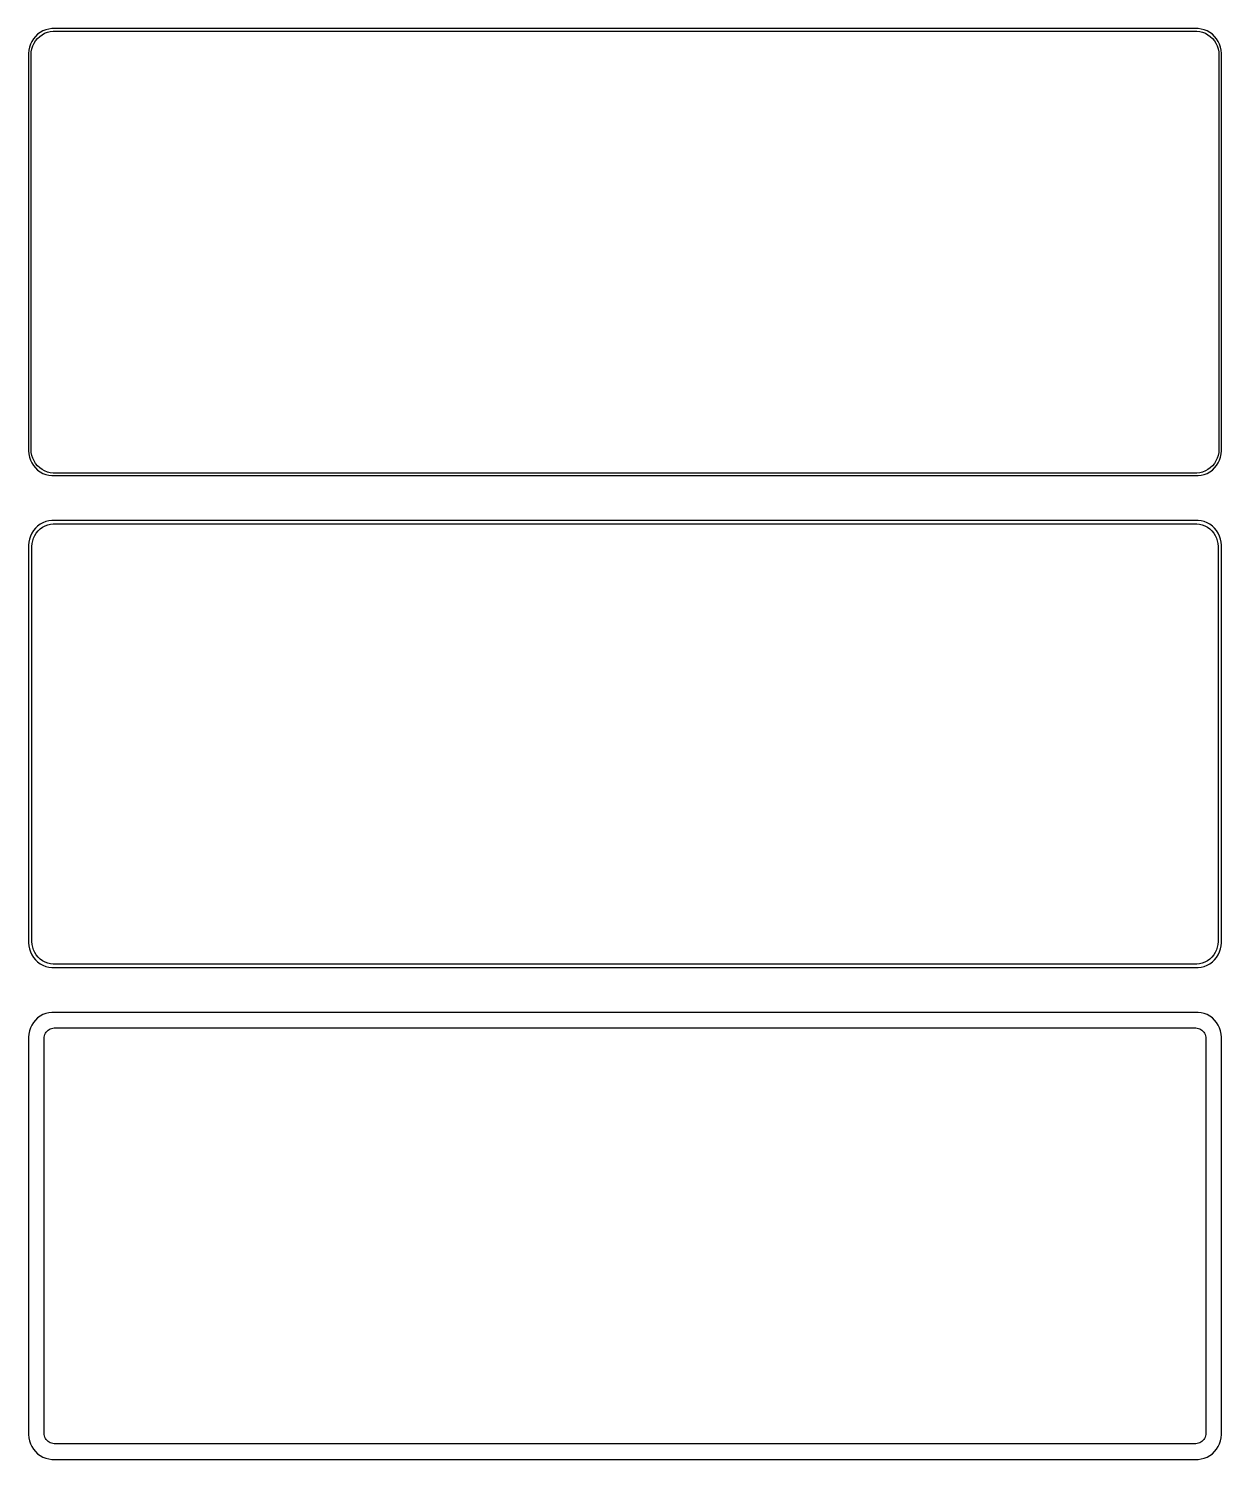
# Model space of a CAD drawing. Header units: metres. Extents: x -120 to 120, y 252 to 540.
import ezdxf

# ---------------------------------------------------------------- set-up
doc = ezdxf.new("R2010")
doc.units = ezdxf.units.M

msp = doc.modelspace()

# ---------------------------------------------------------------- linework, layer by layer
for p, q in [((-118.187, 538.853), (-118.645, 538.423)), ((-117.679, 539.222), (-118.187, 538.853)), ((-117.778, 538.41), (-117.295, 538.761)), ((-117.129, 539.524), (-117.679, 539.222)), ((-117.295, 538.761), (-116.772, 539.048)), ((-116.545, 539.755), (-117.129, 539.524)), ((-116.772, 539.048), (-116.218, 539.268)), ((-115.937, 539.911), (-116.545, 539.755)), ((-116.218, 539.268), (-115.64, 539.416)), ((-115.314, 539.99), (-115.937, 539.911)), ((-115.64, 539.416), (-115.048, 539.491)), ((115.314, 539.99), (-115.314, 539.99)), ((-115.048, 539.491), (115.048, 539.491)), ((115.048, 539.491), (115.64, 539.416)), ((115.937, 539.911), (115.314, 539.99)), ((115.64, 539.416), (116.218, 539.268)), ((116.545, 539.755), (115.937, 539.911)), ((116.218, 539.268), (116.772, 539.048)), ((117.129, 539.524), (116.545, 539.755)), ((116.772, 539.048), (117.295, 538.761)), ((117.679, 539.222), (117.129, 539.524)), ((117.295, 538.761), (117.778, 538.41)), ((118.187, 538.853), (117.679, 539.222)), ((118.645, 538.423), (118.187, 538.853)), ((-119.843, 536.243), (-119.961, 535.627)), ((-119.649, 536.841), (-119.843, 536.243)), ((-119.382, 537.409), (-119.649, 536.841)), ((-119.463, 535.345), (-119.351, 535.931)), ((-119.045, 537.939), (-119.382, 537.409)), ((-119.351, 535.931), (-119.166, 536.499)), ((-119.166, 536.499), (-118.912, 537.038)), ((-118.645, 538.423), (-119.045, 537.939)), ((-118.912, 537.038), (-118.593, 537.542)), ((-118.593, 537.542), (-118.213, 538.002)), ((-118.213, 538.002), (-117.778, 538.41)), ((117.778, 538.41), (118.213, 538.002)), ((118.213, 538.002), (118.593, 537.542)), ((118.593, 537.542), (118.912, 537.038)), ((119.045, 537.939), (118.645, 538.423)), ((118.912, 537.038), (119.166, 536.499)), ((119.382, 537.409), (119.045, 537.939)), ((119.166, 536.499), (119.351, 535.931)), ((119.351, 535.931), (119.463, 535.345)), ((119.649, 536.841), (119.382, 537.409)), ((119.843, 536.243), (119.649, 536.841)), ((119.961, 535.627), (119.843, 536.243)), ((-119.961, 535.627), (-120, 535)), ((-120, 535), (-120, 455)), ((-119.5, 534.75), (-119.463, 535.345)), ((-119.5, 455.25), (-119.5, 534.75)), ((119.463, 535.345), (119.5, 534.75)), ((119.5, 534.75), (119.5, 455.25)), ((120, 535), (119.961, 535.627)), ((120, 455), (120, 535)), ((-119.463, 454.655), (-119.5, 455.25)), ((119.5, 455.25), (119.463, 454.655)), ((-120, 455), (-119.961, 454.373)), ((-119.961, 454.373), (-119.843, 453.757)), ((-119.843, 453.757), (-119.649, 453.159)), ((-119.649, 453.159), (-119.382, 452.591)), ((-119.351, 454.069), (-119.463, 454.655)), ((-119.382, 452.591), (-119.045, 452.061)), ((-119.166, 453.501), (-119.351, 454.069)), ((-118.912, 452.962), (-119.166, 453.501)), ((-118.593, 452.458), (-118.912, 452.962)), ((-118.213, 451.998), (-118.593, 452.458)), ((118.593, 452.458), (118.213, 451.998)), ((118.912, 452.962), (118.593, 452.458)), ((119.166, 453.501), (118.912, 452.962)), ((119.045, 452.061), (119.382, 452.591)), ((119.351, 454.069), (119.166, 453.501)), ((119.463, 454.655), (119.351, 454.069)), ((119.382, 452.591), (119.649, 453.159)), ((119.649, 453.159), (119.843, 453.757)), ((119.843, 453.757), (119.961, 454.373)), ((119.961, 454.373), (120, 455)), ((-119.045, 452.061), (-118.645, 451.577)), ((-118.645, 451.577), (-118.187, 451.147)), ((-117.778, 451.59), (-118.213, 451.998)), ((-118.187, 451.147), (-117.679, 450.778)), ((-117.295, 451.239), (-117.778, 451.59)), ((-117.679, 450.778), (-117.129, 450.476)), ((-116.772, 450.952), (-117.295, 451.239)), ((-117.129, 450.476), (-116.545, 450.245)), ((-116.218, 450.732), (-116.772, 450.952)), ((-116.545, 450.245), (-115.937, 450.089)), ((-115.64, 450.584), (-116.218, 450.732)), ((-115.937, 450.089), (-115.314, 450.01)), ((-115.048, 450.509), (-115.64, 450.584)), ((-115.314, 450.01), (115.314, 450.01)), ((115.048, 450.509), (-115.048, 450.509)), ((115.64, 450.584), (115.048, 450.509)), ((115.314, 450.01), (115.937, 450.089)), ((116.218, 450.732), (115.64, 450.584)), ((115.937, 450.089), (116.545, 450.245)), ((116.772, 450.952), (116.218, 450.732)), ((116.545, 450.245), (117.129, 450.476)), ((117.295, 451.239), (116.772, 450.952)), ((117.129, 450.476), (117.679, 450.778)), ((117.778, 451.59), (117.295, 451.239)), ((117.679, 450.778), (118.187, 451.147)), ((118.213, 451.998), (117.778, 451.59)), ((118.187, 451.147), (118.645, 451.577)), ((118.645, 451.577), (119.045, 452.061)), ((-116.545, 440.755), (-117.129, 440.524)), ((-115.937, 440.911), (-116.545, 440.755)), ((-115.314, 440.99), (-115.937, 440.911)), ((115.314, 440.99), (-115.314, 440.99)), ((115.937, 440.911), (115.314, 440.99)), ((116.545, 440.755), (115.937, 440.911)), ((117.129, 440.524), (116.545, 440.755)), ((-119.649, 437.841), (-119.843, 437.243)), ((-119.382, 438.409), (-119.649, 437.841)), ((-119.045, 438.939), (-119.382, 438.409)), ((-118.645, 439.423), (-119.045, 438.939)), ((-119.007, 437.435), (-118.762, 437.956)), ((-118.762, 437.956), (-118.454, 438.441)), ((-118.187, 439.853), (-118.645, 439.423)), ((-118.454, 438.441), (-118.088, 438.884)), ((-117.679, 440.222), (-118.187, 439.853)), ((-118.088, 438.884), (-117.668, 439.278)), ((-117.129, 440.524), (-117.679, 440.222)), ((-117.668, 439.278), (-117.203, 439.616)), ((-117.203, 439.616), (-116.699, 439.893)), ((-116.699, 439.893), (-116.165, 440.104)), ((-116.165, 440.104), (-115.608, 440.247)), ((-115.608, 440.247), (-115.037, 440.319)), ((-115.037, 440.319), (115.037, 440.319)), ((115.037, 440.319), (115.608, 440.247)), ((115.608, 440.247), (116.165, 440.104)), ((116.165, 440.104), (116.699, 439.893)), ((116.699, 439.893), (117.203, 439.616)), ((117.679, 440.222), (117.129, 440.524)), ((117.203, 439.616), (117.668, 439.278)), ((117.668, 439.278), (118.088, 438.884)), ((118.187, 439.853), (117.679, 440.222)), ((118.088, 438.884), (118.454, 438.441)), ((118.645, 439.423), (118.187, 439.853)), ((118.454, 438.441), (118.762, 437.956)), ((119.045, 438.939), (118.645, 439.423)), ((118.762, 437.956), (119.007, 437.435)), ((119.382, 438.409), (119.045, 438.939)), ((119.649, 437.841), (119.382, 438.409)), ((119.843, 437.243), (119.649, 437.841)), ((-119.961, 436.627), (-120, 436)), ((-120, 436), (-120, 356)), ((-119.843, 437.243), (-119.961, 436.627)), ((-119.328, 435.75), (-119.292, 436.324)), ((-119.328, 356.25), (-119.328, 435.75)), ((-119.292, 436.324), (-119.185, 436.889)), ((-119.185, 436.889), (-119.007, 437.435)), ((119.007, 437.435), (119.185, 436.889)), ((119.185, 436.889), (119.292, 436.324)), ((119.292, 436.324), (119.328, 435.75)), ((119.328, 435.75), (119.328, 356.25)), ((119.961, 436.627), (119.843, 437.243)), ((120, 436), (119.961, 436.627)), ((120, 356), (120, 436)), ((-120, 356), (-119.961, 355.373)), ((-119.961, 355.373), (-119.843, 354.757)), ((-119.843, 354.757), (-119.649, 354.159)), ((-119.292, 355.676), (-119.328, 356.25)), ((-119.185, 355.111), (-119.292, 355.676)), ((-119.007, 354.565), (-119.185, 355.111)), ((-118.762, 354.044), (-119.007, 354.565)), ((119.007, 354.565), (118.762, 354.044)), ((119.185, 355.111), (119.007, 354.565)), ((119.292, 355.676), (119.185, 355.111)), ((119.328, 356.25), (119.292, 355.676)), ((119.649, 354.159), (119.843, 354.757)), ((119.843, 354.757), (119.961, 355.373)), ((119.961, 355.373), (120, 356)), ((-119.649, 354.159), (-119.382, 353.591)), ((-119.382, 353.591), (-119.045, 353.061)), ((-119.045, 353.061), (-118.645, 352.577)), ((-118.454, 353.559), (-118.762, 354.044)), ((-118.645, 352.577), (-118.187, 352.147)), ((-118.088, 353.116), (-118.454, 353.559)), ((-118.187, 352.147), (-117.679, 351.778)), ((-117.668, 352.722), (-118.088, 353.116)), ((-117.679, 351.778), (-117.129, 351.476)), ((-117.203, 352.384), (-117.668, 352.722)), ((-116.699, 352.107), (-117.203, 352.384)), ((-117.129, 351.476), (-116.545, 351.245)), ((-116.165, 351.896), (-116.699, 352.107)), ((-115.608, 351.753), (-116.165, 351.896)), ((-115.037, 351.681), (-115.608, 351.753)), ((115.037, 351.681), (-115.037, 351.681)), ((115.608, 351.753), (115.037, 351.681)), ((116.165, 351.896), (115.608, 351.753)), ((116.699, 352.107), (116.165, 351.896)), ((116.545, 351.245), (117.129, 351.476)), ((117.203, 352.384), (116.699, 352.107)), ((117.129, 351.476), (117.679, 351.778)), ((117.668, 352.722), (117.203, 352.384)), ((118.088, 353.116), (117.668, 352.722)), ((117.679, 351.778), (118.187, 352.147)), ((118.454, 353.559), (118.088, 353.116)), ((118.187, 352.147), (118.645, 352.577)), ((118.762, 354.044), (118.454, 353.559)), ((118.645, 352.577), (119.045, 353.061)), ((119.045, 353.061), (119.382, 353.591)), ((119.382, 353.591), (119.649, 354.159)), ((-116.545, 351.245), (-115.937, 351.089)), ((-115.937, 351.089), (-115.314, 351.01)), ((-115.314, 351.01), (115.314, 351.01)), ((115.314, 351.01), (115.937, 351.089)), ((115.937, 351.089), (116.545, 351.245)), ((-119.045, 339.939), (-119.382, 339.409)), ((-118.645, 340.423), (-119.045, 339.939)), ((-118.187, 340.853), (-118.645, 340.423)), ((-117.679, 341.222), (-118.187, 340.853)), ((-117.129, 341.524), (-117.679, 341.222)), ((-116.545, 341.755), (-117.129, 341.524)), ((-115.937, 341.911), (-116.545, 341.755)), ((-115.314, 341.99), (-115.937, 341.911)), ((115.314, 341.99), (-115.314, 341.99)), ((115.937, 341.911), (115.314, 341.99)), ((116.545, 341.755), (115.937, 341.911)), ((117.129, 341.524), (116.545, 341.755)), ((117.679, 341.222), (117.129, 341.524)), ((118.187, 340.853), (117.679, 341.222)), ((118.645, 340.423), (118.187, 340.853)), ((119.045, 339.939), (118.645, 340.423)), ((119.382, 339.409), (119.045, 339.939)), ((-119.961, 337.627), (-120, 337)), ((-120, 337), (-120, 257)), ((-119.843, 338.243), (-119.961, 337.627)), ((-119.649, 338.841), (-119.843, 338.243)), ((-119.382, 339.409), (-119.649, 338.841)), ((-116.86, 336.75), (-116.843, 337.014)), ((-116.843, 337.014), (-116.793, 337.275)), ((-116.793, 337.275), (-116.711, 337.527)), ((-116.711, 337.527), (-116.599, 337.766)), ((-116.599, 337.766), (-116.457, 337.99)), ((-116.457, 337.99), (-116.288, 338.194)), ((-116.288, 338.194), (-116.095, 338.375)), ((-116.095, 338.375), (-115.88, 338.531)), ((-115.88, 338.531), (-115.648, 338.659)), ((-115.648, 338.659), (-115.402, 338.756)), ((-115.402, 338.756), (-115.145, 338.822)), ((-115.145, 338.822), (-114.882, 338.855)), ((-114.882, 338.855), (114.882, 338.855)), ((114.882, 338.855), (115.145, 338.822)), ((115.145, 338.822), (115.402, 338.756)), ((115.402, 338.756), (115.648, 338.659)), ((115.648, 338.659), (115.88, 338.531)), ((115.88, 338.531), (116.095, 338.375)), ((116.095, 338.375), (116.288, 338.194)), ((116.288, 338.194), (116.457, 337.99)), ((116.457, 337.99), (116.599, 337.766)), ((116.599, 337.766), (116.711, 337.527)), ((116.711, 337.527), (116.793, 337.275)), ((116.793, 337.275), (116.843, 337.014)), ((116.843, 337.014), (116.86, 336.75)), ((119.649, 338.841), (119.382, 339.409)), ((119.843, 338.243), (119.649, 338.841)), ((119.961, 337.627), (119.843, 338.243)), ((120, 337), (119.961, 337.627)), ((120, 257), (120, 337)), ((-116.86, 257.25), (-116.86, 336.75)), ((116.86, 336.75), (116.86, 257.25)), ((-120, 257), (-119.961, 256.373)), ((-119.961, 256.373), (-119.843, 255.757)), ((-116.843, 256.986), (-116.86, 257.25)), ((-116.793, 256.725), (-116.843, 256.986)), ((-116.711, 256.473), (-116.793, 256.725)), ((-116.599, 256.234), (-116.711, 256.473)), ((116.711, 256.473), (116.599, 256.234)), ((116.793, 256.725), (116.711, 256.473)), ((116.843, 256.986), (116.793, 256.725)), ((116.86, 257.25), (116.843, 256.986)), ((119.843, 255.757), (119.961, 256.373)), ((119.961, 256.373), (120, 257)), ((-119.843, 255.757), (-119.649, 255.159)), ((-119.649, 255.159), (-119.382, 254.591)), ((-119.382, 254.591), (-119.045, 254.061)), ((-119.045, 254.061), (-118.645, 253.577)), ((-118.645, 253.577), (-118.187, 253.147)), ((-116.457, 256.01), (-116.599, 256.234)), ((-116.288, 255.806), (-116.457, 256.01)), ((-116.095, 255.625), (-116.288, 255.806)), ((-115.88, 255.469), (-116.095, 255.625)), ((-115.648, 255.341), (-115.88, 255.469)), ((-115.402, 255.244), (-115.648, 255.341)), ((-115.145, 255.178), (-115.402, 255.244)), ((-114.882, 255.145), (-115.145, 255.178)), ((114.882, 255.145), (-114.882, 255.145)), ((115.145, 255.178), (114.882, 255.145)), ((115.402, 255.244), (115.145, 255.178)), ((115.648, 255.341), (115.402, 255.244)), ((115.88, 255.469), (115.648, 255.341)), ((116.095, 255.625), (115.88, 255.469)), ((116.288, 255.806), (116.095, 255.625)), ((116.457, 256.01), (116.288, 255.806)), ((116.599, 256.234), (116.457, 256.01)), ((118.187, 253.147), (118.645, 253.577)), ((118.645, 253.577), (119.045, 254.061)), ((119.045, 254.061), (119.382, 254.591)), ((119.382, 254.591), (119.649, 255.159)), ((119.649, 255.159), (119.843, 255.757)), ((-118.187, 253.147), (-117.679, 252.778)), ((-117.679, 252.778), (-117.129, 252.476)), ((-117.129, 252.476), (-116.545, 252.245)), ((-116.545, 252.245), (-115.937, 252.089)), ((-115.937, 252.089), (-115.314, 252.01)), ((-115.314, 252.01), (115.314, 252.01)), ((115.314, 252.01), (115.937, 252.089)), ((115.937, 252.089), (116.545, 252.245)), ((116.545, 252.245), (117.129, 252.476)), ((117.129, 252.476), (117.679, 252.778)), ((117.679, 252.778), (118.187, 253.147))]:
    msp.add_line(p, q)

doc.saveas('drawing.dxf')
